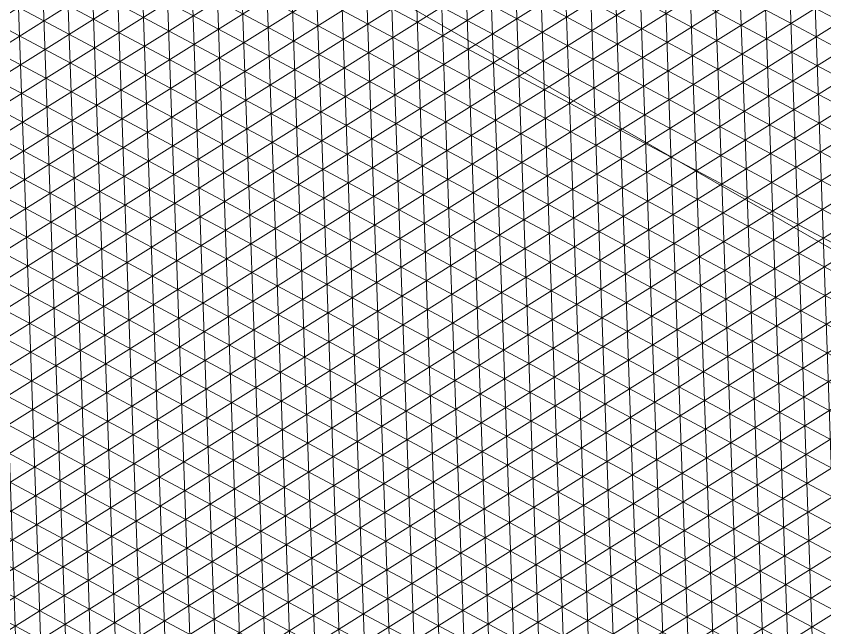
# Model space of a CAD drawing. Header units: metres. Extents: x 678805 to 1359287, y 2747329 to 5497370.
# Drawn here: x 679869.57 to 679877.31, y 2748705.82 to 2748711.67 of the extents above; entities that cross this region are included whole.
import ezdxf
from ezdxf.enums import TextEntityAlignment as Align

# ---------------------------------------------------------------- set-up
doc = ezdxf.new("R2010")
doc.units = ezdxf.units.M
doc.layers.add('00_XREF_MON_HSC_PAVEMENT', color=7, linetype='Continuous')
doc.layers.add('02-L-Waterfeatures 01', color=7, linetype='Continuous', true_color=0x4da6ff)
doc.layers.add('XREF_MON_GENERAL_LAYOUT$0$02-L-Level Curves 0.25-0.75m', color=33, linetype='Continuous', lineweight=5)
doc.layers.add('XREF_MON_HSC_PAVEMENT$0$03-TR-Pavement_02_Sealed Gravel', color=7, linetype='Continuous', lineweight=5, true_color=0x38321e)
doc.layers.add('XREF_MON_HSC_PAVEMENT$0$03-TR-Pavement_07_Precast irregular Concrete Blocks', color=7, linetype='Continuous', lineweight=5, true_color=0xb3b3b3)
doc.styles.add('XREF_MON_GENERAL_LAYOUT$0$Standard', font='arial.ttf')
pattern_1 = [(92, (679898.76976, 2748715.38535), (-0.23797994, -0.00831044), []), (152, (679898.76976, 2748715.38535), (-0.1117929, -0.2102519), []), (212, (679898.76976, 2748715.38535), (0.126187, -0.20194145), [])]

# ---------------------------------------------------------------- blocks, each defined once
blk = doc.blocks.new('XREF_MON_HSC_PAVEMENT')
at = {"layer": 'XREF_MON_HSC_PAVEMENT$0$03-TR-Pavement_02_Sealed Gravel', "linetype": 'Continuous'}
h = blk.add_hatch(dxfattribs=at)
h.set_pattern_fill('ANSI31', color=256, scale=0.0393, angle=45)
h.set_pattern_definition([(90, (652974.11672, 2717198.73223), (-0.1247775, 0), [])])
h.paths.add_polyline_path([(679898.6701, 2748714.968), (679876.754, 2748701.2985), (679889.5382, 2748662.6146), (679918.2622, 2748673.8135), (679918.2621, 2748673.8137), (679889.5308, 2748662.6117), (679918.2622, 2748673.8135), (679889.5382, 2748662.6146), (679889.5308, 2748662.6117), (679918.2621, 2748673.8137), (679911.6237, 2748693.9474)])
edge = h.paths.add_edge_path(flags=16)
edge.add_line((679906.9119, 2748699.8769), (679909.669, 2748695.4035))
edge.add_line((679909.669, 2748695.4035), (679908.072, 2748684.2978))
edge.add_arc((679901.2346, 2748685.281), 6.9077, 288.8919, 351.81702, ccw=False)
edge.add_arc((679900.2047, 2748688.2906), 10.0886, 260.59482, 288.8919, ccw=False)
edge.add_arc((679923.3319, 2748827.9122), 151.6127, 258.343346, 260.594818, ccw=False)
edge.add_arc((679881.0252, 2748622.8398), 57.7781, 78.343346, 86.000584)
edge.add_arc((679856.8531, 2748712.9976), 43.0456, 310.93214, 328.14006)
edge.add_arc((679910.4177, 2748679.7085), 20.0205, 121.67926, 148.14006, ccw=False)
edge.add_arc((679915.1304, 2748672.0718), 28.9943, 106.46627, 121.67926, ccw=False)
edge = h.paths.add_edge_path(flags=16)
edge.add_arc((679896.6506, 2748707.0266), 9.5448, 261.71255, 310.88336, ccw=False)
edge.add_line((679895.2749, 2748697.5815), (679878.1033, 2748700.0827))
edge.add_line((679878.1033, 2748700.0827), (679877.8304, 2748700.9091))
edge.add_line((679877.8304, 2748700.9091), (679898.3787, 2748713.7255))
edge.add_line((679898.3787, 2748713.7255), (679905.3829, 2748702.3579))
edge.add_line((679905.3829, 2748702.3579), (679902.8979, 2748699.8103))
edge = h.paths.add_edge_path(flags=0)
edge.add_line((679906.867, 2748699.7593), (679909.5649, 2748695.3819))
edge.add_line((679909.5649, 2748695.3819), (679907.973, 2748684.3121))
edge.add_arc((679901.2346, 2748685.281), 6.8077, 288.8919, 351.81702, ccw=False)
edge.add_arc((679900.2047, 2748688.2906), 9.9886, 260.59482, 288.8919, ccw=False)
edge.add_arc((679923.3319, 2748827.9122), 151.5127, 258.343346, 260.594818, ccw=False)
edge.add_arc((679881.0252, 2748622.8398), 57.8781, 78.343346, 85.762621)
edge.add_arc((679856.8531, 2748712.9976), 43.1456, 311.25145, 328.14006)
edge.add_arc((679910.4177, 2748679.7085), 19.9205, 121.67926, 148.14006, ccw=False)
edge.add_arc((679915.1304, 2748672.0718), 28.8943, 106.61788, 121.67926, ccw=False)
edge = h.paths.add_edge_path(flags=0)
edge.add_arc((679896.6506, 2748707.0266), 9.4448, 261.71255, 310.85785, ccw=False)
edge.add_line((679895.2893, 2748697.6804), (679878.1789, 2748700.1727))
edge.add_line((679878.1789, 2748700.1727), (679877.95, 2748700.8659))
edge.add_line((679877.95, 2748700.8659), (679898.3449, 2748713.5866))
edge.add_line((679898.3449, 2748713.5866), (679905.2568, 2748702.3718))
edge.add_line((679905.2568, 2748702.3718), (679902.8293, 2748699.8832))
edge = h.paths.add_edge_path(flags=16)
edge.add_arc((679910.4177, 2748679.7085), 21.0205, 126.76135, 148.14006)
edge.add_arc((679856.8531, 2748712.9976), 42.0456, 310.83243, 328.14006, ccw=False)
edge.add_line((679884.3446, 2748681.1849), (679878.4539, 2748699.0211))
edge.add_line((679878.4539, 2748699.0211), (679895.1307, 2748696.5919))
edge.add_arc((679896.6506, 2748707.0266), 10.5448, 261.71255, 276.46135)
edge = h.paths.add_edge_path(flags=0)
edge.add_arc((679910.4177, 2748679.7085), 21.1205, 127.7181, 148.14006)
edge.add_arc((679856.8531, 2748712.9976), 41.9456, 311.03722, 328.14006, ccw=False)
edge.add_line((679884.3924, 2748681.3588), (679878.5996, 2748698.8988))
edge.add_line((679878.5996, 2748698.8988), (679895.1163, 2748696.493))
edge.add_arc((679896.6506, 2748707.0266), 10.6448, 261.71255, 274.55853)
edge = h.paths.add_edge_path(flags=16)
edge.add_line((679910.4882, 2748694.0744), (679910.8023, 2748693.5647))
edge.add_line((679910.8023, 2748693.5647), (679917.1471, 2748674.3447))
edge.add_line((679917.1471, 2748674.3447), (679890.0878, 2748663.7949))
edge.add_line((679890.0878, 2748663.7949), (679884.9059, 2748679.4852))
edge.add_arc((679881.0252, 2748622.8398), 56.7781, 78.34335, 86.0809, ccw=False)
edge.add_arc((679923.3319, 2748827.9122), 152.6127, 258.343346, 260.594818)
edge.add_arc((679900.2047, 2748688.2906), 11.0886, 260.59482, 288.8919)
edge.add_arc((679901.2346, 2748685.281), 7.9077, 288.8919, 351.81702)
edge.add_line((679909.0618, 2748684.1555), (679910.4882, 2748694.0744))
edge = h.paths.add_edge_path(flags=0)
edge.add_line((679910.5479, 2748693.7869), (679910.711, 2748693.5223))
edge.add_line((679910.711, 2748693.5223), (679917.0224, 2748674.4034))
edge.add_line((679917.0224, 2748674.4034), (679890.1497, 2748663.9263))
edge.add_line((679890.1497, 2748663.9263), (679885.0476, 2748679.3751))
edge.add_arc((679881.0252, 2748622.8398), 56.6781, 78.34335, 85.9304, ccw=False)
edge.add_arc((679923.3319, 2748827.9122), 152.7127, 258.343346, 260.594818)
edge.add_arc((679900.2047, 2748688.2906), 11.1886, 260.59482, 288.8919)
edge.add_arc((679901.2346, 2748685.281), 8.0077, 288.8919, 351.81702)
edge.add_line((679909.1608, 2748684.1413), (679910.5479, 2748693.7869))
at = {"layer": 'XREF_MON_HSC_PAVEMENT$0$03-TR-Pavement_07_Precast irregular Concrete Blocks', "linetype": 'Continuous'}
h = blk.add_hatch(dxfattribs=at)
h.set_pattern_fill('NET3', color=256, scale=0.075, angle=92)
h.set_pattern_definition(pattern_1)
h.paths.add_polyline_path([(679858.5017, 2748700.1264), (679883.3907, 2748715.6196), (679862.6211, 2748743.6439), (679859.1532, 2748741.4809), (679858.8356, 2748741.99), (679839.8294, 2748730.1355)])
h = blk.add_hatch(dxfattribs=at)
h.set_pattern_fill('NET3', color=256, scale=0.075, angle=92)
h.set_pattern_definition(pattern_1)
h.paths.add_polyline_path([(679904.676, 2748719.4226), (679900.4541, 2748726.2415), (679873.7004, 2748709.5875), (679836.5162, 2748686.4407), (679840.9548, 2748679.3241), (679870.0764, 2748697.4872), (679898.7705, 2748715.3842)])
blk = doc.blocks.new('XREF_MON_GENERAL_LAYOUT')
at = {"layer": 'XREF_MON_GENERAL_LAYOUT$0$02-L-Level Curves 0.25-0.75m', "ltscale": 0.3}
blk.add_lwpolyline([(679852.5027, 2748751.0645), (679831.6994, 2748735.6389), (679913.7049, 2748688.6), (679912.6463, 2748691.8244), (679915.7414, 2748692.8462), (679916.8863, 2748691.9752), (679920.8576, 2748693.2863), (679929.2959, 2748679.6568), (679931.2301, 2748678.5474)], dxfattribs=at)
at = {"style": 'XREF_MON_GENERAL_LAYOUT$0$Standard'}
for tag, rotation, p in [('604,00', 330.26429, (679905.7703, 2748776.5578)), ('603,00', 330.26429, (679901.8609, 2748753.4772)), ('600,00', 133.82598, (679944.5968, 2748745.1526)), ('602,00', 330.26429, (679883.3192, 2748738.7269)), ('601,00', 117.89057, (679920.972, 2748732.8701)), ('601,00', 330.26429, (679864.7775, 2748723.9765)), ('600,00', 40.88332, (679777.4054, 2748705.4436, 1.17)), ('602,00', 330.26429, (679941.2749, 2748705.483)), ('601,00', 40.88332, (679701.7984, 2748703.8886, 1.17)), ('598,00', 62.09101, (679810.2666, 2748702.6187)), ('600,00', 330.26429, (679877.7815, 2748691.1312)), ('600,00', 19.55109, (679920.4438, 2748685.4955)), ('601,00', 330.26429, (679934.8129, 2748683.8036)), ('599,00', 330.26429, (679854.5671, 2748679.0611)), ('600,00', 88.39282, (679743.9135, 2748675.5716)), ('599,00', 20.60862, (679924.2599, 2748675.2164)), ('601,00', 88.39282, (679728.0346, 2748671.3178, -2)), ('602,00', 88.39282, (679711.8258, 2748665.9661, -1)), ('603,00', 88.39282, (679695.6151, 2748660.611)), ('599,00', 40.88332, (679788.8073, 2748655.8292, 1.17)), ('601,00', 40.88332, (679627.6123, 2748644.6026, 1.17)), ('603,00', 41.70581, (679702.4989, 2748628.4844, 1.17)), ('600,00', 40.88332, (679645.925, 2748597.9261, 1.17)), ('599,00', 34.22768, (679673.5744, 2748555.136, 5.34))]:
    blk.add_attdef(tag, text='', height=1, rotation=rotation, dxfattribs=at).set_placement(p, align=Align.MIDDLE)
at = {"ltscale": 0.3, "style": 'XREF_MON_GENERAL_LAYOUT$0$Standard'}
for tag, rotation, p in [('603,50', 330.26429, (679911.5006, 2748760.5702)), ('602,50', 330.26429, (679892.8647, 2748745.8464)), ('600,50', 133.82598, (679933.0483, 2748738.7294)), ('601,50', 330.26429, (679873.5807, 2748731.6715)), ('601,50', 101.28567, (679909.522, 2748726.9453)), ('602,50', 330.26429, (679948.6249, 2748713.8598)), ('600,50', 39.60595, (679743.2426, 2748706.9713)), ('600,50', 330.26429, (679880.266, 2748702.726)), ('600,50', 17.35374, (679917.6151, 2748690.5539)), ('599,50', 330.26429, (679867.1975, 2748684.7162)), ('599,50', 18.89439, (679921.7104, 2748680.5784)), ('599,50', 39.60595, (679778.9915, 2748677.2412)), ('600,50', 88.39282, (679735.9249, 2748673.5861)), ('601,50', 88.39282, (679719.9063, 2748668.581)), ('602,50', 88.39282, (679703.4738, 2748663.4518)), ('598,50', 330.26429, (679861.7651, 2748662.3968)), ('601,50', 39.60595, (679610.5133, 2748662.0612)), ('600,00', 41.70581, (679752.3076, 2748637.6854)), ('601,00', 41.70581, (679736.0441, 2748634.5376)), ('599,00', 35.08346, (679763.0433, 2748634.415, 1.17)), ('602,00', 41.70581, (679720.1743, 2748633.0959, 1.17)), ('600,00', 35.08346, (679747.0628, 2748629.9031, 1.17)), ('601,00', 35.08346, (679731.2456, 2748625.2389, 1.17)), ('600,50', 39.60595, (679636.9197, 2748621.3387)), ('602,00', 35.08346, (679715.3998, 2748620.6394, 1.17)), ('599,50', 28.7604, (679659.4816, 2748574.3233))]:
    blk.add_attdef(tag, text='', height=1, rotation=rotation, dxfattribs=at).set_placement(p, align=Align.MIDDLE)

msp = doc.modelspace()

# ---------------------------------------------------------------- block references
at = {"layer": '00_XREF_MON_HSC_PAVEMENT'}
msp.add_blockref('XREF_MON_HSC_PAVEMENT', (0, 0), dxfattribs=at)
at = {"layer": '02-L-Waterfeatures 01', "color": 18, "true_color": 0x000000}
msp.add_blockref('XREF_MON_GENERAL_LAYOUT', (0, 0), dxfattribs=at)

doc.saveas('drawing.dxf')
